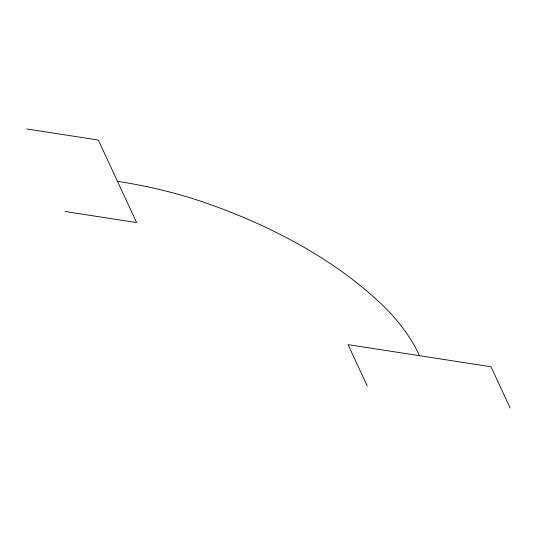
<?xml version="1.0" encoding="UTF-8"?>
<svg xmlns="http://www.w3.org/2000/svg" width="537" height="537" viewBox="0 0 537 537"><rect width="100%" height="100%" fill="white"/><g stroke="black" fill="none" stroke-linecap="round" stroke-linejoin="round"><path stroke-width="0.81" d="M26.85 128.987L98.318 140.043L136.62 222.566L65.152 211.511M510.15 408.013L490.999 366.751L348.063 344.64L367.214 385.902M419.531 355.695A345.177 199.287 0 0 0 380.27 303.002A521.467 301.062 0 0 0 208.745 203.973A345.177 199.287 0 0 0 117.469 181.305"/></g></svg>
